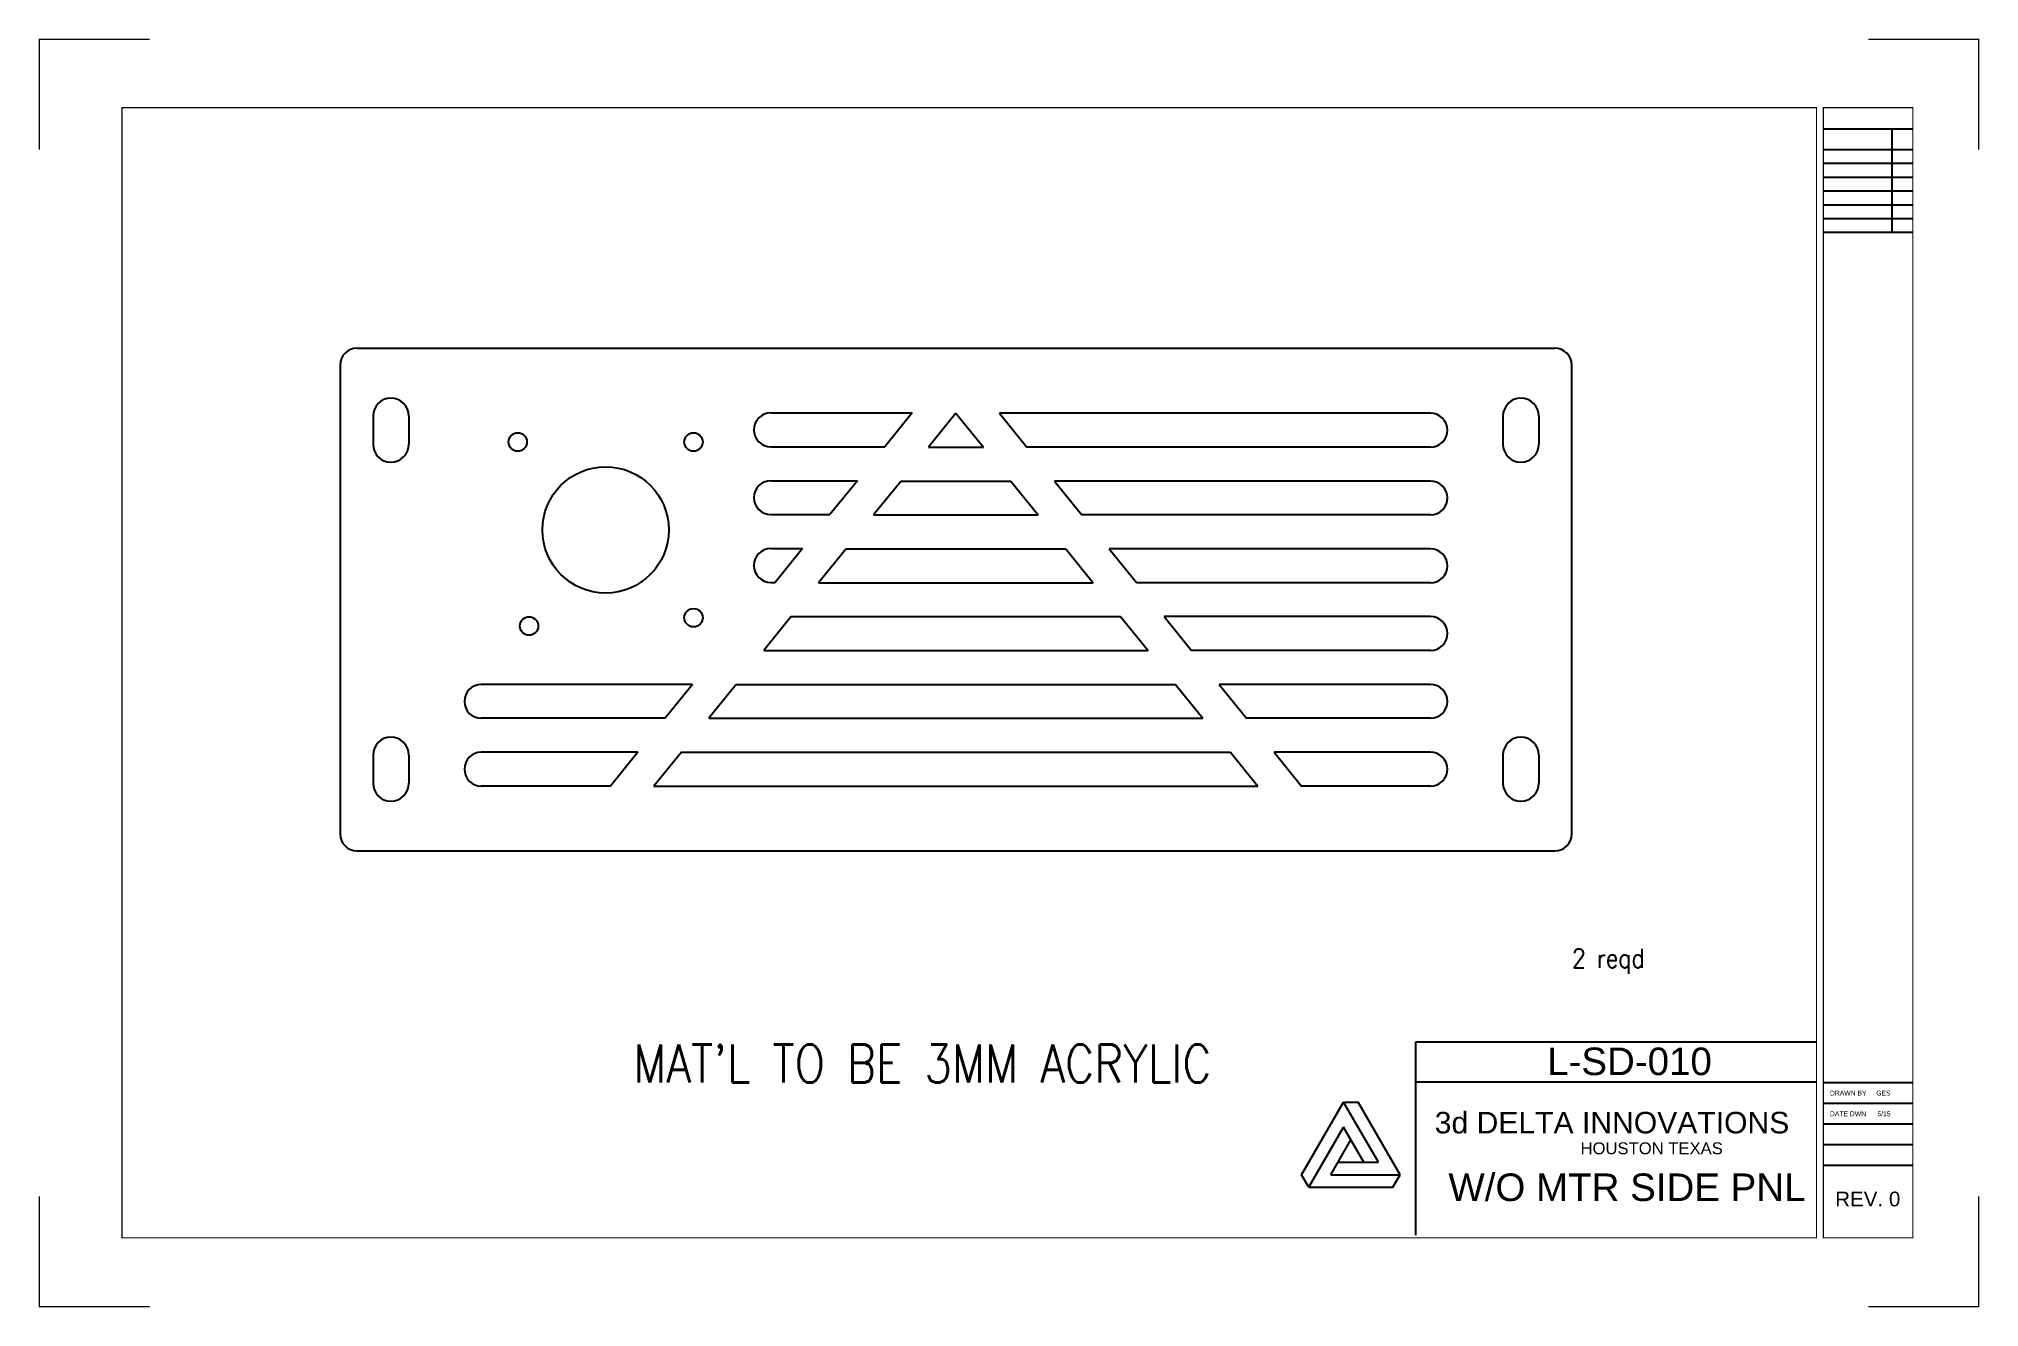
# Model space of a CAD drawing. Header units: inches. Extents: x 81398 to 81741, y 8487 to 8712.
import ezdxf

# ---------------------------------------------------------------- set-up
doc = ezdxf.new("R2010")
doc.units = ezdxf.units.IN
doc.header["$MEASUREMENT"] = 0
doc.layers.add('Title Block', color=7, linetype='Continuous')
doc.styles.add('ROMANS', font='ROMANS.SHX')
doc.styles.get("Standard").update_dxf_attribs({"font": 'arial.ttf'})

msp = doc.modelspace()

# ---------------------------------------------------------------- linework, layer by layer
at = {"color": 6}
for p, q in [((81454.15, 8656.85), (81666.15, 8656.85)), ((81451.15, 8653.85), (81451.15, 8570.85)), ((81669.15, 8570.85), (81669.15, 8653.85)), ((81527.41, 8645.38), (81552.43, 8645.38)), ((81552.43, 8645.38), (81547.57, 8639.38)), ((81560.15, 8645.32), (81555.29, 8639.32)), ((81560.15, 8645.32), (81565.01, 8639.32)), ((81644.15, 8645.32), (81567.87, 8645.32)), ((81567.87, 8645.32), (81572.73, 8639.32)), ((81527.41, 8639.38), (81547.57, 8639.38)), ((81555.29, 8639.32), (81565.01, 8639.32)), ((81644.15, 8639.32), (81572.73, 8639.32)), ((81527.41, 8633.38), (81542.71, 8633.38)), ((81542.71, 8633.38), (81537.86, 8627.38)), ((81550.44, 8633.32), (81545.58, 8627.32)), ((81550.44, 8633.32), (81569.87, 8633.32)), ((81569.87, 8633.32), (81574.73, 8627.32)), ((81644.15, 8633.32), (81577.59, 8633.32)), ((81577.59, 8633.32), (81582.45, 8627.32)), ((81527.41, 8627.38), (81537.86, 8627.38)), ((81545.58, 8627.32), (81574.73, 8627.32)), ((81644.15, 8627.32), (81582.45, 8627.32)), ((81527.41, 8621.38), (81533, 8621.38)), ((81533, 8621.38), (81528.14, 8615.38)), ((81540.72, 8621.32), (81535.86, 8615.32)), ((81540.72, 8621.32), (81579.59, 8621.32)), ((81579.59, 8621.32), (81584.45, 8615.32)), ((81644.15, 8621.32), (81587.31, 8621.32)), ((81587.31, 8621.32), (81592.17, 8615.32)), ((81527.41, 8615.38), (81528.14, 8615.38)), ((81535.86, 8615.32), (81584.45, 8615.32)), ((81644.15, 8615.32), (81592.17, 8615.32)), ((81531, 8609.32), (81526.14, 8603.32)), ((81531, 8609.32), (81589.3, 8609.32)), ((81589.3, 8609.32), (81594.16, 8603.32)), ((81644.15, 8609.32), (81597.03, 8609.32)), ((81597.03, 8609.32), (81601.88, 8603.32)), ((81526.14, 8603.32), (81594.16, 8603.32)), ((81644.15, 8603.32), (81601.88, 8603.32)), ((81513.56, 8597.32), (81476.15, 8597.32)), ((81513.56, 8597.32), (81508.7, 8591.32)), ((81521.28, 8597.32), (81516.42, 8591.32)), ((81521.28, 8597.32), (81599.02, 8597.32)), ((81599.02, 8597.32), (81603.88, 8591.32)), ((81644.15, 8597.32), (81606.74, 8597.32)), ((81606.74, 8597.32), (81611.6, 8591.32)), ((81508.7, 8591.32), (81476.15, 8591.32)), ((81516.42, 8591.32), (81603.88, 8591.32)), ((81644.15, 8591.32), (81611.6, 8591.32)), ((81503.84, 8585.32), (81476.15, 8585.32)), ((81503.84, 8585.32), (81498.99, 8579.32)), ((81511.57, 8585.32), (81506.71, 8579.32)), ((81511.57, 8585.32), (81608.74, 8585.32)), ((81608.74, 8585.32), (81613.6, 8579.32)), ((81644.15, 8585.32), (81616.46, 8585.32)), ((81616.46, 8585.32), (81621.32, 8579.32)), ((81498.99, 8579.32), (81476.15, 8579.32)), ((81506.71, 8579.32), (81613.6, 8579.32)), ((81644.15, 8579.32), (81621.32, 8579.32)), ((81454.15, 8567.85), (81666.15, 8567.85)), ((81621.35, 8510.53), (81628.78, 8523.4)), ((81634.93, 8512.75), (81628.78, 8523.4)), ((81628.78, 8523.4), (81631.35, 8523.4)), ((81638.78, 8510.53), (81631.35, 8523.4)), ((81622.63, 8508.3), (81628.78, 8518.95)), ((81632.36, 8512.75), (81628.78, 8518.95)), ((81626.49, 8510.53), (81630.07, 8516.73)), ((81627.77, 8512.75), (81634.93, 8512.75)), ((81622.63, 8508.3), (81621.35, 8510.53)), ((81622.63, 8508.3), (81637.5, 8508.3)), ((81626.49, 8510.53), (81638.78, 8510.53)), ((81637.5, 8508.3), (81638.78, 8510.53))]:
    msp.add_line(p, q, dxfattribs=at)
at = {"color": 3}
for p, q in [((81456.98, 8644.82), (81456.98, 8639.82)), ((81463.33, 8644.82), (81463.33, 8639.82)), ((81656.98, 8644.82), (81656.98, 8639.82)), ((81663.33, 8644.82), (81663.33, 8639.82)), ((81456.98, 8584.82), (81456.98, 8579.82)), ((81463.33, 8584.82), (81463.33, 8579.82)), ((81656.98, 8584.82), (81656.98, 8579.82)), ((81663.33, 8584.82), (81663.33, 8579.82))]:
    msp.add_line(p, q, dxfattribs=at)
for p, q in [((81641.54, 8499.82), (81641.54, 8534.04)), ((81641.54, 8534.04), (81712.47, 8534.04)), ((81641.54, 8526.97), (81712.47, 8526.97))]:
    msp.add_line(p, q)
at = {"color": 2}
for centre in [(81482.6, 8640.23), (81513.71, 8640.23), (81513.71, 8609.12), (81484.6, 8607.66)]:
    msp.add_circle(centre, 1.63, dxfattribs=at)
at = {"color": 3}
msp.add_circle((81498.15, 8624.67), 11.18, dxfattribs=at)
at = {"color": 6}
for centre, start, end in [((81454.15, 8653.85), 90, 180), ((81666.15, 8653.85), 0, 90), ((81527.41, 8642.38), 90, 270), ((81644.15, 8642.32), 270, 90), ((81527.41, 8630.38), 90, 270), ((81644.15, 8630.32), 270, 90), ((81527.41, 8618.38), 90, 270), ((81644.15, 8618.32), 270, 90), ((81644.15, 8606.32), 270, 90), ((81476.15, 8594.32), 90, 270), ((81644.15, 8594.32), 270, 90), ((81476.15, 8582.32), 90, 270), ((81644.15, 8582.32), 270, 90), ((81454.15, 8570.85), 180, 270), ((81666.15, 8570.85), 270, 0)]:
    msp.add_arc(centre, 3, start, end, dxfattribs=at)
at = {"color": 3}
for centre, start, end in [((81460.15, 8644.82), 0, 180), ((81660.15, 8644.82), 0, 180), ((81460.15, 8639.82), 180, 0), ((81660.15, 8639.82), 180, 0), ((81460.15, 8584.82), 0, 180), ((81660.15, 8584.82), 0, 180), ((81460.15, 8579.82), 180, 0), ((81660.15, 8579.82), 180, 0)]:
    msp.add_arc(centre, 3.17, start, end, dxfattribs=at)
at = {"layer": 'Title Block'}
for p, q in [((81713.69, 8695.65), (81729.54, 8695.65)), ((81725.88, 8677.37), (81725.88, 8695.65)), ((81713.69, 8692), (81729.54, 8692)), ((81713.69, 8689.56), (81729.54, 8689.56)), ((81713.69, 8687.12), (81729.54, 8687.12)), ((81713.69, 8684.68), (81729.54, 8684.68)), ((81713.69, 8682.24), (81729.54, 8682.24)), ((81713.69, 8679.81), (81729.54, 8679.81)), ((81713.69, 8677.37), (81729.54, 8677.37)), ((81713.69, 8526.87), (81729.54, 8526.87)), ((81713.69, 8523.21), (81729.54, 8523.21)), ((81713.69, 8519.55), (81729.54, 8519.55)), ((81713.69, 8515.89), (81729.54, 8515.89)), ((81713.69, 8512.24), (81729.54, 8512.24))]:
    msp.add_line(p, q, dxfattribs=at)
at = {"layer": 'Title Block', "const_width": 0.195}
for points in [[(81397.92, 8692), (81397.92, 8711.5), (81417.43, 8711.5)], [(81741.18, 8692), (81741.18, 8711.5), (81721.67, 8711.5)], [(81397.92, 8506.68), (81397.92, 8487.18), (81417.43, 8487.18)], [(81741.18, 8506.68), (81741.18, 8487.18), (81721.67, 8487.18)]]:
    msp.add_lwpolyline(points, dxfattribs=at)
for points in [[(81412.55, 8499.37), (81712.47, 8499.37), (81712.47, 8699.42), (81412.55, 8699.42)], [(81713.69, 8499.37), (81729.54, 8499.37), (81729.54, 8699.42), (81713.69, 8699.42)]]:
    msp.add_lwpolyline(points, close=True, dxfattribs=at)

# ---------------------------------------------------------------- texts
at = {"style": 'ROMANS', "width": 0.85}
for s, height, p in [('2 reqd', 3.353, (81669.2, 8547.18)), ("MAT'L TO BE 3MM ACRYLIC", 6.7061, (81503.03, 8526.85))]:
    msp.add_text(s, height=height, dxfattribs=at).set_placement(p)
at = {"attachment_point": 1}
for s, insert, char_height, width in [('L-SD-010', (81664.8, 8533.04), 4.877, 83.8277), ('DRAWN BY', (81714.86, 8525.41), 0.859, 14.7644), ('GES', (81723.06, 8525.41), 0.859, 14.7644), ('3d DELTA INNOVATIONS', (81644.91, 8521.66), 3.8137, 65.5558), ('DATE DWN      5/15', (81714.86, 8521.75), 0.8589, 14.7644), ('HOUSTON TEXAS', (81670.71, 8516.26), 2.107, 36.2177), ('W/O MTR SIDE PNL', (81647.33, 8510.75), 4.8767, 83.8277), ('REV. 0', (81715.79, 8507.54), 2.605, 44.7723)]:
    msp.add_mtext(s, dxfattribs=dict(at, insert=insert, char_height=char_height, width=width))

doc.saveas('drawing.dxf')
